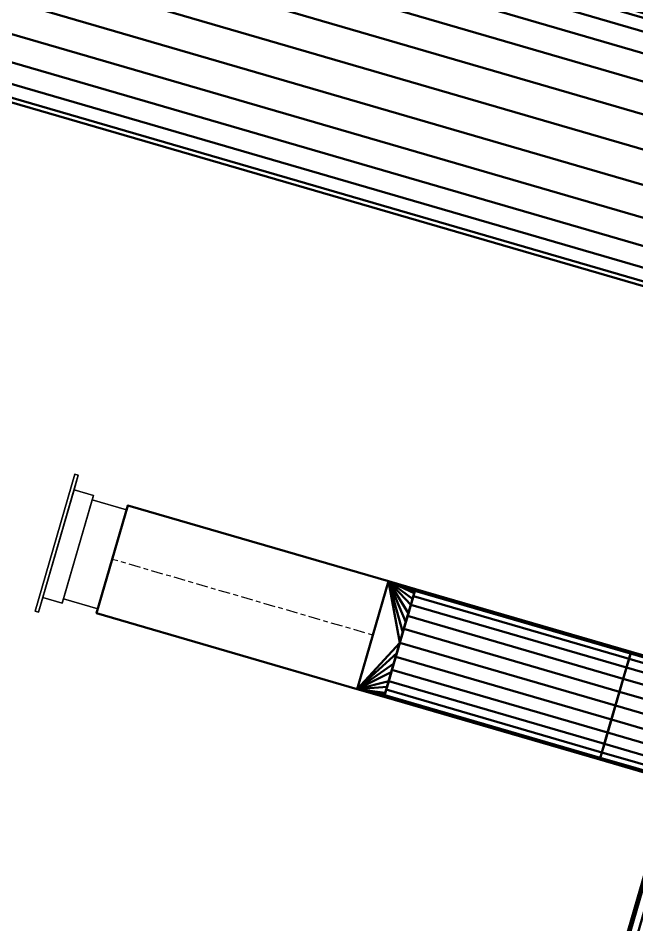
# Model space of a CAD drawing. Header units: inches. Extents: x -1654 to 1344, y -1538 to 36.
# Drawn here: x -189.6 to -156.54, y -416.73 to -368.29 of the extents above; entities that cross this region are included whole.
import ezdxf

# ---------------------------------------------------------------- set-up
doc = ezdxf.new("R2010")
doc.units = ezdxf.units.IN
doc.header["$MEASUREMENT"] = 0
doc.linetypes.add('Center', pattern=[1.25, 0.25, -0.1875, 0.625, -0.1875])
for name, color, linetype, lineweight in [('M-HVAC-CDFF', 3, 'Continuous', 30), ('M-HVAC-CDFF-SA', 3, 'Continuous', 30), ('M-HVAC-DUCT', 1, 'Center', 30), ('M-HVAC-DUCT-RA', 1, 'Continuous', 50), ('M-HVAC-DUCT-SA', 1, 'Continuous', 50)]:
    doc.layers.add(name, color=color, linetype=linetype, lineweight=lineweight)

# ---------------------------------------------------------------- blocks, each defined once
blk = doc.blocks.new('Round Takeoff - Standard-838112-_3D_')
at = {"layer": 'M-HVAC-DUCT', "color": 8, "linetype": 'Continuous', "lineweight": 50}
mesh = blk.add_polyface(dxfattribs=at)
corners = [(-1.594, 0, 3), (-1.594, 0.776, 2.898), (-1.594, 1.5, 2.598), (-1.594, 2.121, 2.121), (-1.594, 2.598, 1.5), (-1.594, 2.898, 0.776), (-1.594, 3), (-1.594, 2.898, -0.776), (-1.594, 2.598, -1.5), (-1.594, 2.121, -2.121), (-1.594, 1.5, -2.598), (-1.594, 0.776, -2.898), (-1.594, 0, -3), (-1.594, -0.776, -2.898), (-1.594, -1.5, -2.598), (-1.594, -2.121, -2.121), (-1.594, -2.598, -1.5), (-1.594, -2.898, -0.776), (-1.594, -3), (-1.594, -2.898, 0.776), (-1.594, -2.598, 1.5), (-1.594, -2.121, 2.121), (-1.594, -1.5, 2.598), (-1.594, -0.776, 2.898)]
mesh.append_faces([[corners[k] for k in face] for face in [(14, 20, 21)]], dxfattribs={"vtx0": -1, "vtx2": -1, "color": 8})
mesh.append_faces([[corners[k] for k in face] for face in [(21, 12, 13, 14), (12, 5, 6, 7), (12, 23, 0, 1)]], dxfattribs={"vtx0": -1, "vtx3": -1, "color": 8})
mesh.append_faces([[corners[k] for k in face] for face in [(9, 10, 7, 8)]], dxfattribs={"vtx1": -1, "color": 8})
mesh.append_faces([[corners[k] for k in face] for face in [(15, 16, 20, 14), (22, 23, 12, 21), (4, 5, 12, 3), (2, 3, 12, 1)]], dxfattribs={"vtx1": -1, "vtx2": -1, "color": 8})
mesh.append_faces([[corners[k] for k in face] for face in [(16, 17, 19, 20)]], dxfattribs={"vtx1": -1, "vtx3": -1, "color": 8})
mesh.append_faces([[corners[k] for k in face] for face in [(17, 18, 19)]], dxfattribs={"vtx2": -1, "color": 8})
mesh.append_faces([[corners[k] for k in face] for face in [(10, 11, 12, 7)]], dxfattribs={"vtx2": -1, "vtx3": -1, "color": 8})
mesh = blk.add_polyface(dxfattribs=at)
corners = [(-1.594, 3), (0, 3), (0, 2.898, -0.776), (0, 2.598, -1.5), (0, 2.121, -2.121), (0, 1.5, -2.598), (0, 0.776, -2.898), (0, 0, -3), (-1.594, 0, -3), (-1.594, 0.776, -2.898), (-1.594, 1.5, -2.598), (-1.594, 2.121, -2.121), (-1.594, 2.598, -1.5), (-1.594, 2.898, -0.776)]
mesh.append_faces([[corners[k] for k in face] for face in [(5, 6, 9, 10), (10, 11, 4, 5), (2, 3, 12, 13), (11, 12, 3, 4)]], dxfattribs={"vtx1": -1, "vtx3": -1, "color": 8})
mesh.append_faces([[corners[k] for k in face] for face in [(0, 1, 2, 13)]], dxfattribs={"vtx2": -1, "color": 8})
mesh.append_faces([[corners[k] for k in face] for face in [(6, 7, 8, 9)]], dxfattribs={"vtx3": -1, "color": 8})
mesh = blk.add_polyface(dxfattribs=at)
corners = [(-1.594, 0, 3), (0, 0, 3), (0, 0.776, 2.898), (0, 1.5, 2.598), (0, 2.121, 2.121), (0, 2.598, 1.5), (0, 2.898, 0.776), (0, 3), (-1.594, 3), (-1.594, 2.898, 0.776), (-1.594, 2.598, 1.5), (-1.594, 2.121, 2.121), (-1.594, 1.5, 2.598), (-1.594, 0.776, 2.898)]
mesh.append_faces([[corners[k] for k in face] for face in [(1, 2, 13, 0)]], dxfattribs={"vtx1": -1, "color": 8})
mesh.append_faces([[corners[k] for k in face] for face in [(5, 6, 9, 10), (10, 11, 4, 5), (2, 3, 12, 13), (11, 12, 3, 4)]], dxfattribs={"vtx1": -1, "vtx3": -1, "color": 8})
mesh.append_faces([[corners[k] for k in face] for face in [(6, 7, 8, 9)]], dxfattribs={"vtx3": -1, "color": 8})
mesh = blk.add_polyface(dxfattribs=at)
corners = [(4, 0, -3), (0, 0, -3), (0, 0.776, -2.898), (0, 1.5, -2.598), (0, 2.121, -2.121), (0, 2.598, -1.5), (0, 2.898, -0.776), (0, 3), (4, 3), (4, 2.898, -0.776), (4, 2.598, -1.5), (4, 2.121, -2.121), (4, 1.5, -2.598), (4, 0.776, -2.898)]
mesh.append_faces([[corners[k] for k in face] for face in [(2, 13, 0, 1)]], dxfattribs={"vtx0": -1, "color": 8})
mesh.append_faces([[corners[k] for k in face] for face in [(3, 12, 13, 2), (12, 3, 4, 11), (6, 9, 10, 5), (11, 4, 5, 10)]], dxfattribs={"vtx0": -1, "vtx2": -1, "color": 8})
mesh.append_faces([[corners[k] for k in face] for face in [(7, 8, 9, 6)]], dxfattribs={"vtx2": -1, "color": 8})
mesh = blk.add_polyface(dxfattribs=at)
corners = [(4, 3), (0, 3), (0, 2.898, 0.776), (0, 2.598, 1.5), (0, 2.121, 2.121), (0, 1.5, 2.598), (0, 0.776, 2.898), (0, 0, 3), (4, 0, 3), (4, 0.776, 2.898), (4, 1.5, 2.598), (4, 2.121, 2.121), (4, 2.598, 1.5), (4, 2.898, 0.776)]
mesh.append_faces([[corners[k] for k in face] for face in [(2, 13, 0, 1)]], dxfattribs={"vtx0": -1, "color": 8})
mesh.append_faces([[corners[k] for k in face] for face in [(3, 12, 13, 2), (12, 3, 4, 11), (6, 9, 10, 5), (11, 4, 5, 10)]], dxfattribs={"vtx0": -1, "vtx2": -1, "color": 8})
mesh.append_faces([[corners[k] for k in face] for face in [(7, 8, 9, 6)]], dxfattribs={"vtx2": -1, "color": 8})
mesh = blk.add_polyface(dxfattribs=at)
corners = [(4, 0, 3), (4, -0.776, 2.898), (4, -1.5, 2.598), (4, -2.121, 2.121), (4, -2.598, 1.5), (4, -2.898, 0.776), (4, -3), (4, -2.898, -0.776), (4, -2.598, -1.5), (4, -2.121, -2.121), (4, -1.5, -2.598), (4, -0.776, -2.898), (4, 0, -3), (4, 0.776, -2.898), (4, 1.5, -2.598), (4, 2.121, -2.121), (4, 2.598, -1.5), (4, 2.898, -0.776), (4, 3), (4, 2.898, 0.776), (4, 2.598, 1.5), (4, 2.121, 2.121), (4, 1.5, 2.598), (4, 0.776, 2.898)]
mesh.append_faces([[corners[k] for k in face] for face in [(17, 14, 15, 16)]], dxfattribs={"vtx0": -1, "color": 8})
mesh.append_faces([[corners[k] for k in face] for face in [(5, 7, 8, 4)]], dxfattribs={"vtx0": -1, "vtx2": -1, "color": 8})
mesh.append_faces([[corners[k] for k in face] for face in [(4, 8, 9, 10), (12, 1, 2, 3), (12, 19, 20, 21), (12, 21, 22, 23)]], dxfattribs={"vtx0": -1, "vtx3": -1, "color": 8})
mesh.append_faces([[corners[k] for k in face] for face in [(11, 12, 4, 10), (18, 19, 12, 17), (3, 4, 12), (0, 1, 12, 23)]], dxfattribs={"vtx1": -1, "vtx2": -1, "color": 8})
mesh.append_faces([[corners[k] for k in face] for face in [(5, 6, 7)]], dxfattribs={"vtx2": -1, "color": 8})
mesh.append_faces([[corners[k] for k in face] for face in [(12, 13, 14, 17)]], dxfattribs={"vtx2": -1, "vtx3": -1, "color": 8})
mesh = blk.add_polyface(dxfattribs=at)
corners = [(-1.594, -3), (0, -3), (0, -2.898, 0.776), (0, -2.598, 1.5), (0, -2.121, 2.121), (0, -1.5, 2.598), (0, -0.776, 2.898), (0, 0, 3), (-1.594, 0, 3), (-1.594, -0.776, 2.898), (-1.594, -1.5, 2.598), (-1.594, -2.121, 2.121), (-1.594, -2.598, 1.5), (-1.594, -2.898, 0.776)]
mesh.append_faces([[corners[k] for k in face] for face in [(1, 2, 13, 0)]], dxfattribs={"vtx1": -1, "color": 8})
mesh.append_faces([[corners[k] for k in face] for face in [(5, 6, 9, 10), (10, 11, 4, 5), (2, 3, 12, 13), (11, 12, 3, 4)]], dxfattribs={"vtx1": -1, "vtx3": -1, "color": 8})
mesh.append_faces([[corners[k] for k in face] for face in [(6, 7, 8, 9)]], dxfattribs={"vtx3": -1, "color": 8})
mesh = blk.add_polyface(dxfattribs=at)
corners = [(-1.594, 0, -3), (0, 0, -3), (0, -0.776, -2.898), (0, -1.5, -2.598), (0, -2.121, -2.121), (0, -2.598, -1.5), (0, -2.898, -0.776), (0, -3), (-1.594, -3), (-1.594, -2.898, -0.776), (-1.594, -2.598, -1.5), (-1.594, -2.121, -2.121), (-1.594, -1.5, -2.598), (-1.594, -0.776, -2.898)]
mesh.append_faces([[corners[k] for k in face] for face in [(4, 11, 12, 3)]], dxfattribs={"vtx0": -1, "vtx2": -1, "color": 8})
mesh.append_faces([[corners[k] for k in face] for face in [(5, 6, 9, 10), (10, 11, 4, 5), (2, 3, 12, 13)]], dxfattribs={"vtx1": -1, "vtx3": -1, "color": 8})
mesh.append_faces([[corners[k] for k in face] for face in [(0, 1, 2, 13)]], dxfattribs={"vtx2": -1, "color": 8})
mesh.append_faces([[corners[k] for k in face] for face in [(6, 7, 8, 9)]], dxfattribs={"vtx3": -1, "color": 8})
mesh = blk.add_polyface(dxfattribs=at)
corners = [(4, 0, 3), (0, 0, 3), (0, -0.776, 2.898), (0, -1.5, 2.598), (0, -2.121, 2.121), (0, -2.598, 1.5), (0, -2.898, 0.776), (0, -3), (4, -3), (4, -2.898, 0.776), (4, -2.598, 1.5), (4, -2.121, 2.121), (4, -1.5, 2.598), (4, -0.776, 2.898)]
mesh.append_faces([[corners[k] for k in face] for face in [(2, 13, 0, 1)]], dxfattribs={"vtx0": -1, "color": 8})
mesh.append_faces([[corners[k] for k in face] for face in [(3, 12, 13, 2), (12, 3, 4, 11), (6, 9, 10, 5), (11, 4, 5, 10)]], dxfattribs={"vtx0": -1, "vtx2": -1, "color": 8})
mesh.append_faces([[corners[k] for k in face] for face in [(7, 8, 9, 6)]], dxfattribs={"vtx2": -1, "color": 8})
mesh = blk.add_polyface(dxfattribs=at)
corners = [(4, -3), (0, -3), (0, -2.898, -0.776), (0, -2.598, -1.5), (0, -2.121, -2.121), (0, -1.5, -2.598), (0, -0.776, -2.898), (0, 0, -3), (4, 0, -3), (4, -0.776, -2.898), (4, -1.5, -2.598), (4, -2.121, -2.121), (4, -2.598, -1.5), (4, -2.898, -0.776)]
mesh.append_faces([[corners[k] for k in face] for face in [(3, 12, 13, 2), (12, 3, 4, 11), (6, 9, 10, 5), (11, 4, 5, 10)]], dxfattribs={"vtx0": -1, "vtx2": -1, "color": 8})
mesh.append_faces([[corners[k] for k in face] for face in [(7, 8, 9, 6)]], dxfattribs={"vtx2": -1, "color": 8})
mesh.append_faces([[corners[k] for k in face] for face in [(13, 0, 1, 2)]], dxfattribs={"vtx3": -1, "color": 8})
blk = doc.blocks.new('Rectangular to Round Transition - Angle - 45 Degree-889927-_3D_')
at = {"layer": 'M-HVAC-DUCT', "color": 8, "linetype": 'Continuous', "lineweight": 50}
mesh = blk.add_polyface(dxfattribs=at)
corners = [(0, -3, 3), (0, 3, 3), (0, 3, -3), (0, -3, -3)]
mesh.append_faces([[corners[k] for k in face] for face in [(0, 1, 2, 3)]], dxfattribs={"color": 8})
mesh = blk.add_polyface(dxfattribs=at)
corners = [(0, -3, -3), (0, 3, -3), (1.5, 0, -3)]
mesh.append_faces([[corners[k] for k in face] for face in [(0, 1, 2)]], dxfattribs={"color": 8})
mesh = blk.add_polyface(dxfattribs=at)
corners = [(1.5, 3), (1.5, 2.772, -1.148), (1.5, 2.121, -2.121), (1.5, 1.148, -2.772), (1.5, 0, -3), (0, 3, -3), (0, 3, -3), (0, 3, -3), (0, 3, -3), (0, 3, -3), (0, 3, -3), (0, 3, -3), (0, 3, -3), (0, 3, -3), (0, 3, -3), (1.5, 1.635, -2.446), (1.5, 0.574, -2.886), (1.5, 2.446, -1.635), (1.5, 2.886, -0.574)]
mesh.append_faces([[corners[k] for k in face] for face in [(15, 3, 8), (6, 16, 4), (16, 7, 3), (15, 9, 2), (11, 1, 17), (2, 10, 17), (13, 0, 18), (1, 12, 18)]], dxfattribs={"color": 8})
mesh = blk.add_polyface(dxfattribs=at)
corners = [(0, 3, -3), (0, 3, 3), (1.5, 3)]
mesh.append_faces([[corners[k] for k in face] for face in [(0, 1, 2)]], dxfattribs={"color": 8})
mesh = blk.add_polyface(dxfattribs=at)
corners = [(1.5, 0, 3), (1.5, 1.148, 2.772), (1.5, 2.121, 2.121), (1.5, 2.772, 1.148), (1.5, 3), (0, 3, 3), (0, 3, 3), (0, 3, 3), (0, 3, 3), (0, 3, 3), (0, 3, 3), (0, 3, 3), (0, 3, 3), (0, 3, 3), (0, 3, 3), (1.5, 2.446, 1.635), (1.5, 2.886, 0.574), (1.5, 1.635, 2.446), (1.5, 0.574, 2.886)]
mesh.append_faces([[corners[k] for k in face] for face in [(15, 3, 8), (6, 16, 4), (16, 7, 3), (15, 9, 2), (11, 1, 17), (2, 10, 17), (13, 0, 18), (1, 12, 18)]], dxfattribs={"color": 8})
mesh = blk.add_polyface(dxfattribs=at)
corners = [(0, 3, 3), (0, -3, 3), (1.5, 0, 3)]
mesh.append_faces([[corners[k] for k in face] for face in [(0, 1, 2)]], dxfattribs={"color": 8})
mesh = blk.add_polyface(dxfattribs=at)
corners = [(1.5, 0, 3), (1.5, -1.148, 2.772), (1.5, -2.121, 2.121), (1.5, -2.772, 1.148), (1.5, -3), (1.5, -2.772, -1.148), (1.5, -2.121, -2.121), (1.5, -1.148, -2.772), (1.5, 0, -3), (1.5, 1.148, -2.772), (1.5, 2.121, -2.121), (1.5, 2.772, -1.148), (1.5, 3), (1.5, 2.772, 1.148), (1.5, 2.121, 2.121), (1.5, 1.148, 2.772)]
mesh.append_faces([[corners[k] for k in face] for face in [(5, 2, 3, 4)]], dxfattribs={"vtx0": -1, "color": 8})
mesh.append_faces([[corners[k] for k in face] for face in [(6, 2, 5)]], dxfattribs={"vtx0": -1, "vtx1": -1, "color": 8})
mesh.append_faces([[corners[k] for k in face] for face in [(0, 8, 9)]], dxfattribs={"vtx0": -1, "vtx2": -1, "color": 8})
mesh.append_faces([[corners[k] for k in face] for face in [(12, 13, 11)]], dxfattribs={"vtx1": -1, "color": 8})
mesh.append_faces([[corners[k] for k in face] for face in [(15, 0, 9, 14), (9, 10, 14)]], dxfattribs={"vtx1": -1, "vtx2": -1, "color": 8})
mesh.append_faces([[corners[k] for k in face] for face in [(1, 2, 6, 7), (0, 1, 7, 8), (13, 14, 10, 11)]], dxfattribs={"vtx1": -1, "vtx3": -1, "color": 8})
mesh = blk.add_polyface(dxfattribs=at)
corners = [(1.5, -3), (1.5, -2.772, 1.148), (1.5, -2.121, 2.121), (1.5, -1.148, 2.772), (1.5, 0, 3), (0, -3, 3), (0, -3, 3), (0, -3, 3), (0, -3, 3), (0, -3, 3), (0, -3, 3), (0, -3, 3), (0, -3, 3), (0, -3, 3), (0, -3, 3), (1.5, -1.635, 2.446), (1.5, -0.574, 2.886), (1.5, -2.446, 1.635), (1.5, -2.886, 0.574)]
mesh.append_faces([[corners[k] for k in face] for face in [(15, 3, 8), (6, 16, 4), (16, 7, 3), (15, 9, 2), (11, 1, 17), (2, 10, 17), (13, 0, 18), (1, 12, 18)]], dxfattribs={"color": 8})
mesh = blk.add_polyface(dxfattribs=at)
corners = [(1.5, 0, -3), (1.5, -1.148, -2.772), (1.5, -2.121, -2.121), (1.5, -2.772, -1.148), (1.5, -3), (0, -3, -3), (0, -3, -3), (0, -3, -3), (0, -3, -3), (0, -3, -3), (0, -3, -3), (0, -3, -3), (0, -3, -3), (0, -3, -3), (0, -3, -3), (1.5, -2.446, -1.635), (1.5, -2.886, -0.574), (1.5, -1.635, -2.446), (1.5, -0.574, -2.886)]
mesh.append_faces([[corners[k] for k in face] for face in [(15, 3, 8), (6, 16, 4), (16, 7, 3), (15, 9, 2), (11, 1, 17), (2, 10, 17), (13, 0, 18), (1, 12, 18)]], dxfattribs={"color": 8})
mesh = blk.add_polyface(dxfattribs=at)
corners = [(0, -3, 3), (0, -3, -3), (1.5, -3)]
mesh.append_faces([[corners[k] for k in face] for face in [(0, 1, 2)]], dxfattribs={"color": 8})
blk = doc.blocks.new('Supply Diffuser - Sidewall - 6 x 6-841217-_3D_')
at = {"layer": 'M-HVAC-CDFF'}
mesh = blk.add_polyface(dxfattribs=at)
corners = [(-2.75, 3, 2.75), (2.75, 3, 2.75), (2.75, 3, -2.75), (-2.75, 3, -2.75)]
mesh.append_faces([[corners[k] for k in face] for face in [(1, 2, 3, 0)]])
mesh = blk.add_polyface(dxfattribs=at)
corners = [(-2.75, 3, 2.75), (-2.75, 3, -2.75), (-2.75, 1.078125, -2.75), (-2.75, 1.078125, 2.75)]
mesh.append_faces([[corners[k] for k in face] for face in [(2, 3, 0, 1)]])
mesh = blk.add_polyface(dxfattribs=at)
corners = [(-2.75, 3, -2.75), (2.75, 3, -2.75), (2.75, 1.078125, -2.75), (-2.75, 1.078125, -2.75)]
mesh.append_faces([[corners[k] for k in face] for face in [(1, 2, 3, 0)]])
mesh = blk.add_polyface(dxfattribs=at)
corners = [(2.75, 3, 2.75), (-2.75, 3, 2.75), (-2.75, 1.078125, 2.75), (2.75, 1.078125, 2.75)]
mesh.append_faces([[corners[k] for k in face] for face in [(1, 2, 3, 0)]])
mesh = blk.add_polyface(dxfattribs=at)
corners = [(2.75, 3, -2.75), (2.75, 3, 2.75), (2.75, 1.078125, 2.75), (2.75, 1.078125, -2.75)]
mesh.append_faces([[corners[k] for k in face] for face in [(2, 3, 0, 1)]])
mesh = blk.add_polyface(dxfattribs=at)
corners = [(-3, 1.078125, 3), (3, 1.078125, 3), (3, 1.078125, -3), (-3, 1.078125, -3), (-2.75, 1.078125, 2.75), (-2.75, 1.078125, -2.75), (2.75, 1.078125, -2.75), (2.75, 1.078125, 2.75)]
mesh.append_faces([[corners[k] for k in face] for face in [(3, 5, 6, 2), (2, 6, 7, 1)]], dxfattribs={"vtx0": -1, "vtx2": -1})
mesh.append_faces([[corners[k] for k in face] for face in [(4, 5, 3, 0), (7, 4, 0, 1)]], dxfattribs={"vtx1": -1, "vtx3": -1})
mesh = blk.add_polyface(dxfattribs=at)
corners = [(-3, 1.078125, 3), (-3, 1.078125, -3), (-3, 0, -3), (-3, 0, 3)]
mesh.append_faces([[corners[k] for k in face] for face in [(2, 3, 0, 1)]])
mesh = blk.add_polyface(dxfattribs=at)
corners = [(-3, 1.078125, -3), (3, 1.078125, -3), (3, 0, -3), (-3, 0, -3)]
mesh.append_faces([[corners[k] for k in face] for face in [(2, 3, 0, 1)]])
mesh = blk.add_polyface(dxfattribs=at)
corners = [(3, 1.078125, 3), (-3, 1.078125, 3), (-3, 0, 3), (3, 0, 3)]
mesh.append_faces([[corners[k] for k in face] for face in [(2, 3, 0, 1)]])
mesh = blk.add_polyface(dxfattribs=at)
corners = [(3, 1.078125, -3), (3, 1.078125, 3), (3, 0, 3), (3, 0, -3)]
mesh.append_faces([[corners[k] for k in face] for face in [(2, 3, 0, 1)]])
mesh = blk.add_polyface(dxfattribs=at)
corners = [(3.8125, 0, 3.8125), (3.8125, 0, -3.8125), (-3.8125, 0, -3.8125), (-3.8125, 0, 3.8125), (-3, 0, 3), (-3, 0, -3), (3, 0, -3), (3, 0, 3)]
mesh.append_faces([[corners[k] for k in face] for face in [(3, 4, 5, 2), (2, 5, 6, 1)]], dxfattribs={"vtx0": -1, "vtx2": -1})
mesh.append_faces([[corners[k] for k in face] for face in [(7, 4, 3, 0), (6, 7, 0, 1)]], dxfattribs={"vtx1": -1, "vtx3": -1})
mesh = blk.add_polyface(dxfattribs=at)
corners = [(-3.8125, -0.1875, 3.8125), (3.8125, -0.1875, 3.8125), (3.8125, 0, 3.8125), (-3.8125, 0, 3.8125)]
mesh.append_faces([[corners[k] for k in face] for face in [(0, 1, 2, 3)]])
mesh = blk.add_polyface(dxfattribs=at)
corners = [(-3.8125, -0.1875, -3.8125), (-3.8125, -0.1875, 3.8125), (-3.8125, 0, 3.8125), (-3.8125, 0, -3.8125)]
mesh.append_faces([[corners[k] for k in face] for face in [(0, 1, 2, 3)]])
mesh = blk.add_polyface(dxfattribs=at)
corners = [(3.8125, -0.1875, -3.8125), (-3.8125, -0.1875, -3.8125), (-3.8125, 0, -3.8125), (3.8125, 0, -3.8125)]
mesh.append_faces([[corners[k] for k in face] for face in [(0, 1, 2, 3)]])
mesh = blk.add_polyface(dxfattribs=at)
corners = [(3.8125, -0.1875, 3.8125), (-3.8125, -0.1875, 3.8125), (-3.8125, -0.1875, -3.8125), (3.8125, -0.1875, -3.8125)]
mesh.append_faces([[corners[k] for k in face] for face in [(2, 3, 0, 1)]])
mesh = blk.add_polyface(dxfattribs=at)
corners = [(3.8125, -0.1875, 3.8125), (3.8125, -0.1875, -3.8125), (3.8125, 0, -3.8125), (3.8125, 0, 3.8125)]
mesh.append_faces([[corners[k] for k in face] for face in [(0, 1, 2, 3)]])

msp = doc.modelspace()

# ---------------------------------------------------------------- linework, layer by layer
at = {"layer": 'M-HVAC-DUCT', "color": 5}
for p, q in [((143.555, -462.444, 1326), (-239.583, -351.06, 1326)), ((143.555, -462.444, 1326), (-239.583, -351.06, 1326)), ((-170.644, -401.246, 1304), (-184.567, -397.199, 1304)), ((-157.681, -405.015, 1304), (-169.204, -401.665, 1304)), ((-157.681, -405.015, 1304), (-169.204, -401.665, 1304)), ((-153.84, -406.132, 1304), (-157.681, -405.015, 1304))]:
    msp.add_line(p, q, dxfattribs=at)

# ---------------------------------------------------------------- block references
at = {"layer": 'M-HVAC-CDFF-SA', "rotation": 253.7901312840834}
msp.add_blockref('Supply Diffuser - Sidewall - 6 x 6-841217-_3D_', (-187.448, -396.361, 1304), dxfattribs=at)
at = {"layer": 'M-HVAC-DUCT-SA', "color": 8, "rotation": 343.7901312840834}
msp.add_blockref('Rectangular to Round Transition - Angle - 45 Degree-889927-_3D_', (-170.644, -401.246, 1304), dxfattribs=at)
at = {"layer": 'M-HVAC-DUCT-SA', "color": 8, "extrusion": (0, 0, -1), "rotation": 16.20986871591659}
msp.add_blockref('Round Takeoff - Standard-838112-_3D_', (153.84, -406.132, -1304), dxfattribs=at)

# ---------------------------------------------------------------- meshes
at = {"layer": 'M-HVAC-DUCT-RA', "color": 8}
mesh = msp.add_polyface(dxfattribs=at)
corners = [(3.555, -377.31, 1321), (4.061, -375.57, 1320.761), (4.532, -373.949, 1320.062), (4.937, -372.557, 1318.95), (5.247, -371.489, 1317.5), (5.442, -370.817, 1315.812), (5.509, -370.588, 1314), (-689.709, -168.479, 1314), (-689.775, -168.708, 1315.812), (-689.971, -169.38, 1317.5), (-690.281, -170.448, 1318.95), (-690.686, -171.84, 1320.062), (-691.157, -173.461, 1320.761), (-691.663, -175.201, 1321)]
mesh.append_faces([[corners[k] for k in face] for face in [(8, 9, 4, 5), (3, 4, 9, 10), (11, 12, 1, 2), (2, 3, 10, 11)]], dxfattribs={"vtx1": -1, "vtx3": -1, "color": 8})
mesh.append_faces([[corners[k] for k in face] for face in [(6, 7, 8, 5)]], dxfattribs={"vtx2": -1, "color": 8})
mesh.append_faces([[corners[k] for k in face] for face in [(12, 13, 0, 1)]], dxfattribs={"vtx3": -1, "color": 8})
mesh = msp.add_polyface(dxfattribs=at)
corners = [(5.509, -370.588, 1314), (5.442, -370.817, 1312.188), (5.247, -371.489, 1310.5), (4.937, -372.557, 1309.05), (4.532, -373.949, 1307.938), (4.061, -375.57, 1307.239), (3.555, -377.31, 1307), (-691.663, -175.201, 1307), (-691.157, -173.461, 1307.239), (-690.686, -171.84, 1307.938), (-690.281, -170.448, 1309.05), (-689.971, -169.38, 1310.5), (-689.775, -168.708, 1312.188), (-689.709, -168.479, 1314)]
mesh.append_faces([[corners[k] for k in face] for face in [(7, 8, 5, 6)]], dxfattribs={"vtx1": -1, "color": 8})
mesh.append_faces([[corners[k] for k in face] for face in [(8, 9, 4, 5), (3, 4, 9, 10), (11, 12, 1, 2), (2, 3, 10, 11)]], dxfattribs={"vtx1": -1, "vtx3": -1, "color": 8})
mesh.append_faces([[corners[k] for k in face] for face in [(12, 13, 0, 1)]], dxfattribs={"vtx3": -1, "color": 8})
mesh = msp.add_polyface(dxfattribs=at)
corners = [(1.601, -384.032, 1314), (1.667, -383.803, 1315.812), (1.863, -383.131, 1317.5), (2.173, -382.063, 1318.95), (2.578, -380.671, 1320.062), (3.049, -379.05, 1320.761), (3.555, -377.31, 1321), (-691.663, -175.201, 1321), (-692.169, -176.94, 1320.761), (-692.64, -178.562, 1320.062), (-693.045, -179.954, 1318.95), (-693.355, -181.022, 1317.5), (-693.55, -181.693, 1315.812), (-693.617, -181.922, 1314)]
mesh.append_faces([[corners[k] for k in face] for face in [(7, 8, 5, 6)]], dxfattribs={"vtx1": -1, "color": 8})
mesh.append_faces([[corners[k] for k in face] for face in [(8, 9, 4, 5), (3, 4, 9, 10), (11, 12, 1, 2), (2, 3, 10, 11)]], dxfattribs={"vtx1": -1, "vtx3": -1, "color": 8})
mesh.append_faces([[corners[k] for k in face] for face in [(12, 13, 0, 1)]], dxfattribs={"vtx3": -1, "color": 8})
mesh = msp.add_polyface(dxfattribs=at)
corners = [(3.555, -377.31, 1307), (3.049, -379.05, 1307.239), (2.578, -380.671, 1307.938), (2.173, -382.063, 1309.05), (1.863, -383.131, 1310.5), (1.667, -383.803, 1312.188), (1.601, -384.032, 1314), (-693.617, -181.922, 1314), (-693.55, -181.693, 1312.188), (-693.355, -181.022, 1310.5), (-693.045, -179.954, 1309.05), (-692.64, -178.562, 1307.938), (-692.169, -176.94, 1307.239), (-691.663, -175.201, 1307)]
mesh.append_faces([[corners[k] for k in face] for face in [(7, 8, 5, 6)]], dxfattribs={"vtx1": -1, "color": 8})
mesh.append_faces([[corners[k] for k in face] for face in [(8, 9, 4, 5), (3, 4, 9, 10), (11, 12, 1, 2), (2, 3, 10, 11)]], dxfattribs={"vtx1": -1, "vtx3": -1, "color": 8})
mesh.append_faces([[corners[k] for k in face] for face in [(12, 13, 0, 1)]], dxfattribs={"vtx3": -1, "color": 8})
at = {"layer": 'M-HVAC-DUCT-SA', "color": 8}
mesh = msp.add_polyface(dxfattribs=at)
corners = [(217.678, -463.725, 1340), (218.175, -462.016, 1339.799), (218.647, -460.392, 1339.208), (219.07, -458.936, 1338.255), (219.424, -457.719, 1336.988), (219.69, -456.804, 1335.471), (219.855, -456.236, 1333.78), (219.911, -456.043, 1332), (-798.8, -159.89, 1332), (-798.856, -160.083, 1333.78), (-799.021, -160.651, 1335.471), (-799.287, -161.566, 1336.988), (-799.641, -162.783, 1338.255), (-800.065, -164.239, 1339.208), (-800.537, -165.863, 1339.799), (-801.034, -167.572, 1340)]
mesh.append_faces([[corners[k] for k in face] for face in [(9, 10, 5, 6), (10, 11, 4, 5), (3, 4, 11, 12), (12, 13, 2, 3), (13, 14, 1, 2)]], dxfattribs={"vtx1": -1, "vtx3": -1, "color": 8})
mesh.append_faces([[corners[k] for k in face] for face in [(7, 8, 9, 6)]], dxfattribs={"vtx2": -1, "color": 8})
mesh.append_faces([[corners[k] for k in face] for face in [(14, 15, 0, 1)]], dxfattribs={"vtx3": -1, "color": 8})
mesh = msp.add_polyface(dxfattribs=at)
corners = [(219.911, -456.043, 1332), (219.855, -456.236, 1330.22), (219.69, -456.804, 1328.529), (219.424, -457.719, 1327.012), (219.07, -458.936, 1325.745), (218.647, -460.392, 1324.792), (218.175, -462.016, 1324.201), (217.678, -463.725, 1324), (-801.034, -167.572, 1324), (-800.537, -165.863, 1324.201), (-800.065, -164.239, 1324.792), (-799.641, -162.783, 1325.745), (-799.287, -161.566, 1327.012), (-799.021, -160.651, 1328.529), (-798.856, -160.083, 1330.22), (-798.8, -159.89, 1332)]
mesh.append_faces([[corners[k] for k in face] for face in [(8, 9, 6, 7)]], dxfattribs={"vtx1": -1, "color": 8})
mesh.append_faces([[corners[k] for k in face] for face in [(9, 10, 5, 6), (10, 11, 4, 5), (3, 4, 11, 12), (12, 13, 2, 3), (13, 14, 1, 2)]], dxfattribs={"vtx1": -1, "vtx3": -1, "color": 8})
mesh.append_faces([[corners[k] for k in face] for face in [(14, 15, 0, 1)]], dxfattribs={"vtx3": -1, "color": 8})
mesh = msp.add_polyface(dxfattribs=at)
corners = [(215.444, -471.407, 1332), (215.5, -471.215, 1333.78), (215.666, -470.647, 1335.471), (215.932, -469.731, 1336.988), (216.285, -468.515, 1338.255), (216.709, -467.059, 1339.208), (217.181, -465.435, 1339.799), (217.678, -463.725, 1340), (-801.034, -167.572, 1340), (-801.53, -169.282, 1339.799), (-802.002, -170.905, 1339.208), (-802.426, -172.362, 1338.255), (-802.78, -173.578, 1336.988), (-803.046, -174.493, 1335.471), (-803.211, -175.062, 1333.78), (-803.267, -175.254, 1332)]
mesh.append_faces([[corners[k] for k in face] for face in [(8, 9, 6, 7)]], dxfattribs={"vtx1": -1, "color": 8})
mesh.append_faces([[corners[k] for k in face] for face in [(9, 10, 5, 6), (10, 11, 4, 5), (3, 4, 11, 12), (12, 13, 2, 3), (13, 14, 1, 2)]], dxfattribs={"vtx1": -1, "vtx3": -1, "color": 8})
mesh.append_faces([[corners[k] for k in face] for face in [(14, 15, 0, 1)]], dxfattribs={"vtx3": -1, "color": 8})
mesh = msp.add_polyface(dxfattribs=at)
corners = [(217.678, -463.725, 1324), (217.181, -465.435, 1324.201), (216.709, -467.059, 1324.792), (216.285, -468.515, 1325.745), (215.932, -469.731, 1327.012), (215.666, -470.647, 1328.529), (215.5, -471.215, 1330.22), (215.444, -471.407, 1332), (-803.267, -175.254, 1332), (-803.211, -175.062, 1330.22), (-803.046, -174.493, 1328.529), (-802.78, -173.578, 1327.012), (-802.426, -172.362, 1325.745), (-802.002, -170.905, 1324.792), (-801.53, -169.282, 1324.201), (-801.034, -167.572, 1324)]
mesh.append_faces([[corners[k] for k in face] for face in [(8, 9, 6, 7)]], dxfattribs={"vtx1": -1, "color": 8})
mesh.append_faces([[corners[k] for k in face] for face in [(9, 10, 5, 6), (10, 11, 4, 5), (3, 4, 11, 12), (12, 13, 2, 3), (13, 14, 1, 2)]], dxfattribs={"vtx1": -1, "vtx3": -1, "color": 8})
mesh.append_faces([[corners[k] for k in face] for face in [(14, 15, 0, 1)]], dxfattribs={"vtx3": -1, "color": 8})
mesh = msp.add_polyface(dxfattribs=at)
corners = [(143.555, -462.444, 1333), (144.061, -460.704, 1332.761), (144.532, -459.083, 1332.062), (144.937, -457.691, 1330.95), (145.248, -456.623, 1329.5), (145.443, -455.951, 1327.812), (145.509, -455.722, 1326), (-237.629, -344.339, 1326), (-237.695, -344.568, 1327.812), (-237.89, -345.239, 1329.5), (-238.201, -346.308, 1330.95), (-238.606, -347.7, 1332.062), (-239.077, -349.321, 1332.761), (-239.583, -351.06, 1333)]
mesh.append_faces([[corners[k] for k in face] for face in [(8, 9, 4, 5), (3, 4, 9, 10), (11, 12, 1, 2), (2, 3, 10, 11)]], dxfattribs={"vtx1": -1, "vtx3": -1, "color": 8})
mesh.append_faces([[corners[k] for k in face] for face in [(6, 7, 8, 5)]], dxfattribs={"vtx2": -1, "color": 8})
mesh.append_faces([[corners[k] for k in face] for face in [(12, 13, 0, 1)]], dxfattribs={"vtx3": -1, "color": 8})
mesh = msp.add_polyface(dxfattribs=at)
corners = [(145.509, -455.722, 1326), (145.443, -455.951, 1324.188), (145.248, -456.623, 1322.5), (144.937, -457.691, 1321.05), (144.532, -459.083, 1319.938), (144.061, -460.704, 1319.239), (143.555, -462.444, 1319), (-239.583, -351.06, 1319), (-239.077, -349.321, 1319.239), (-238.606, -347.7, 1319.938), (-238.201, -346.308, 1321.05), (-237.89, -345.239, 1322.5), (-237.695, -344.568, 1324.188), (-237.629, -344.339, 1326)]
mesh.append_faces([[corners[k] for k in face] for face in [(7, 8, 5, 6)]], dxfattribs={"vtx1": -1, "color": 8})
mesh.append_faces([[corners[k] for k in face] for face in [(8, 9, 4, 5), (3, 4, 9, 10), (11, 12, 1, 2), (2, 3, 10, 11)]], dxfattribs={"vtx1": -1, "vtx3": -1, "color": 8})
mesh.append_faces([[corners[k] for k in face] for face in [(12, 13, 0, 1)]], dxfattribs={"vtx3": -1, "color": 8})
mesh = msp.add_polyface(dxfattribs=at)
corners = [(141.601, -469.166, 1326), (141.668, -468.937, 1327.812), (141.863, -468.265, 1329.5), (142.174, -467.197, 1330.95), (142.578, -465.805, 1332.062), (143.05, -464.184, 1332.761), (143.555, -462.444, 1333), (-239.583, -351.06, 1333), (-240.089, -352.8, 1332.761), (-240.56, -354.421, 1332.062), (-240.965, -355.813, 1330.95), (-241.275, -356.882, 1329.5), (-241.47, -357.553, 1327.812), (-241.537, -357.782, 1326)]
mesh.append_faces([[corners[k] for k in face] for face in [(7, 8, 5, 6)]], dxfattribs={"vtx1": -1, "color": 8})
mesh.append_faces([[corners[k] for k in face] for face in [(8, 9, 4, 5), (3, 4, 9, 10), (11, 12, 1, 2), (2, 3, 10, 11)]], dxfattribs={"vtx1": -1, "vtx3": -1, "color": 8})
mesh.append_faces([[corners[k] for k in face] for face in [(12, 13, 0, 1)]], dxfattribs={"vtx3": -1, "color": 8})
mesh = msp.add_polyface(dxfattribs=at)
corners = [(143.555, -462.444, 1319), (143.05, -464.184, 1319.239), (142.578, -465.805, 1319.938), (142.174, -467.197, 1321.05), (141.863, -468.265, 1322.5), (141.668, -468.937, 1324.188), (141.601, -469.166, 1326), (-241.537, -357.782, 1326), (-241.47, -357.553, 1324.188), (-241.275, -356.882, 1322.5), (-240.965, -355.813, 1321.05), (-240.56, -354.421, 1319.938), (-240.089, -352.8, 1319.239), (-239.583, -351.06, 1319)]
mesh.append_faces([[corners[k] for k in face] for face in [(7, 8, 5, 6)]], dxfattribs={"vtx1": -1, "color": 8})
mesh.append_faces([[corners[k] for k in face] for face in [(8, 9, 4, 5), (3, 4, 9, 10), (11, 12, 1, 2), (2, 3, 10, 11)]], dxfattribs={"vtx1": -1, "vtx3": -1, "color": 8})
mesh.append_faces([[corners[k] for k in face] for face in [(12, 13, 0, 1)]], dxfattribs={"vtx3": -1, "color": 8})
mesh = msp.add_polyface(dxfattribs=at)
corners = [(-160.071, -427.567, 1304), (-159.94, -427.605, 1305.035), (-159.557, -427.717, 1306), (-158.946, -427.894, 1306.828), (-158.151, -428.126, 1307.464), (-157.224, -428.395, 1307.864), (-156.23, -428.684, 1308), (-139.945, -372.667, 1308), (-140.94, -372.378, 1307.864), (-141.866, -372.109, 1307.464), (-142.661, -371.878, 1306.828), (-143.272, -371.7, 1306), (-143.656, -371.589, 1305.035), (-143.786, -371.551, 1304)]
mesh.append_faces([[corners[k] for k in face] for face in [(7, 8, 5, 6)]], dxfattribs={"vtx1": -1, "color": 8})
mesh.append_faces([[corners[k] for k in face] for face in [(8, 9, 4, 5), (3, 4, 9, 10), (11, 12, 1, 2), (2, 3, 10, 11)]], dxfattribs={"vtx1": -1, "vtx3": -1, "color": 8})
mesh.append_faces([[corners[k] for k in face] for face in [(12, 13, 0, 1)]], dxfattribs={"vtx3": -1, "color": 8})
mesh = msp.add_polyface(dxfattribs=at)
corners = [(-156.23, -428.684, 1300), (-157.224, -428.395, 1300.136), (-158.151, -428.126, 1300.536), (-158.946, -427.894, 1301.172), (-159.557, -427.717, 1302), (-159.94, -427.605, 1302.965), (-160.071, -427.567, 1304), (-143.786, -371.551, 1304), (-143.656, -371.589, 1302.965), (-143.272, -371.7, 1302), (-142.661, -371.878, 1301.172), (-141.866, -372.109, 1300.536), (-140.94, -372.378, 1300.136), (-139.945, -372.667, 1300)]
mesh.append_faces([[corners[k] for k in face] for face in [(7, 8, 5, 6)]], dxfattribs={"vtx1": -1, "color": 8})
mesh.append_faces([[corners[k] for k in face] for face in [(8, 9, 4, 5), (3, 4, 9, 10), (11, 12, 1, 2), (2, 3, 10, 11)]], dxfattribs={"vtx1": -1, "vtx3": -1, "color": 8})
mesh.append_faces([[corners[k] for k in face] for face in [(12, 13, 0, 1)]], dxfattribs={"vtx3": -1, "color": 8})
mesh = msp.add_polyface(dxfattribs=at)
corners = [(-185.405, -400.079, 1301), (-185.405, -400.079, 1307), (-183.73, -394.318, 1307), (-183.73, -394.318, 1301)]
mesh.append_faces([[corners[k] for k in face] for face in [(2, 3, 0, 1)]], dxfattribs={"color": 8})
mesh = msp.add_polyface(dxfattribs=at)
corners = [(-169.806, -398.366, 1301), (-171.481, -404.127, 1301), (-185.405, -400.079, 1301), (-183.73, -394.318, 1301)]
mesh.append_faces([[corners[k] for k in face] for face in [(3, 0, 1, 2)]], dxfattribs={"color": 8})
mesh = msp.add_polyface(dxfattribs=at)
corners = [(-171.481, -404.127, 1307), (-169.806, -398.366, 1307), (-183.73, -394.318, 1307), (-185.405, -400.079, 1307)]
mesh.append_faces([[corners[k] for k in face] for face in [(0, 1, 2, 3)]], dxfattribs={"color": 8})
mesh = msp.add_polyface(dxfattribs=at)
corners = [(-169.806, -398.366, 1307), (-169.806, -398.366, 1301), (-183.73, -394.318, 1301), (-183.73, -394.318, 1307)]
mesh.append_faces([[corners[k] for k in face] for face in [(0, 1, 2, 3)]], dxfattribs={"color": 8})
mesh = msp.add_polyface(dxfattribs=at)
corners = [(-171.481, -404.127, 1301), (-169.806, -398.366, 1301), (-169.806, -398.366, 1307), (-171.481, -404.127, 1307)]
mesh.append_faces([[corners[k] for k in face] for face in [(0, 1, 2, 3)]], dxfattribs={"color": 8})
mesh = msp.add_polyface(dxfattribs=at)
corners = [(-168.366, -398.784, 1304), (-168.395, -398.883, 1303.224), (-168.478, -399.17, 1302.5), (-168.611, -399.628, 1301.879), (-168.785, -400.225, 1301.402), (-168.987, -400.92, 1301.102), (-169.204, -401.665, 1301), (-169.42, -402.411, 1301.102), (-169.622, -403.106, 1301.402), (-169.796, -403.702, 1301.879), (-169.929, -404.16, 1302.5), (-170.012, -404.448, 1303.224), (-170.041, -404.546, 1304), (-170.012, -404.448, 1304.776), (-169.929, -404.16, 1305.5), (-169.796, -403.702, 1306.121), (-169.622, -403.106, 1306.598), (-169.42, -402.411, 1306.898), (-169.204, -401.665, 1307), (-168.987, -400.92, 1306.898), (-168.785, -400.225, 1306.598), (-168.611, -399.628, 1306.121), (-168.478, -399.17, 1305.5), (-168.395, -398.883, 1304.776)]
mesh.append_faces([[corners[k] for k in face] for face in [(4, 2, 3), (22, 20, 21), (10, 8, 9), (18, 16, 17), (8, 6, 7)]], dxfattribs={"vtx0": -1, "color": 8})
mesh.append_faces([[corners[k] for k in face] for face in [(4, 8, 20, 0), (16, 20, 8, 12)]], dxfattribs={"vtx0": -1, "vtx1": -1, "vtx2": -1, "vtx3": -1, "color": 8})
mesh.append_faces([[corners[k] for k in face] for face in [(13, 14, 12)]], dxfattribs={"vtx1": -1, "color": 8})
mesh.append_faces([[corners[k] for k in face] for face in [(0, 1, 2, 4), (4, 5, 6, 8), (22, 23, 0, 20), (18, 19, 20, 16), (10, 11, 12, 8), (14, 15, 16, 12)]], dxfattribs={"vtx2": -1, "vtx3": -1, "color": 8})
mesh = msp.add_polyface(dxfattribs=at)
corners = [(-157.681, -405.015, 1307), (-157.464, -404.269, 1306.898), (-157.262, -403.575, 1306.598), (-157.088, -402.978, 1306.121), (-156.955, -402.52, 1305.5), (-156.872, -402.233, 1304.776), (-156.843, -402.134, 1304), (-168.366, -398.784, 1304), (-168.395, -398.883, 1304.776), (-168.478, -399.17, 1305.5), (-168.611, -399.628, 1306.121), (-168.785, -400.225, 1306.598), (-168.987, -400.92, 1306.898), (-169.204, -401.665, 1307)]
mesh.append_faces([[corners[k] for k in face] for face in [(7, 8, 5, 6)]], dxfattribs={"vtx1": -1, "color": 8})
mesh.append_faces([[corners[k] for k in face] for face in [(8, 9, 4, 5), (3, 4, 9, 10), (11, 12, 1, 2), (2, 3, 10, 11)]], dxfattribs={"vtx1": -1, "vtx3": -1, "color": 8})
mesh.append_faces([[corners[k] for k in face] for face in [(12, 13, 0, 1)]], dxfattribs={"vtx3": -1, "color": 8})
mesh = msp.add_polyface(dxfattribs=at)
corners = [(-156.843, -402.134, 1304), (-156.872, -402.233, 1303.224), (-156.955, -402.52, 1302.5), (-157.088, -402.978, 1301.879), (-157.262, -403.575, 1301.402), (-157.464, -404.269, 1301.102), (-157.681, -405.015, 1301), (-169.204, -401.665, 1301), (-168.987, -400.92, 1301.102), (-168.785, -400.225, 1301.402), (-168.611, -399.628, 1301.879), (-168.478, -399.17, 1302.5), (-168.395, -398.883, 1303.224), (-168.366, -398.784, 1304)]
mesh.append_faces([[corners[k] for k in face] for face in [(7, 8, 5, 6)]], dxfattribs={"vtx1": -1, "color": 8})
mesh.append_faces([[corners[k] for k in face] for face in [(8, 9, 4, 5), (3, 4, 9, 10), (11, 12, 1, 2), (2, 3, 10, 11)]], dxfattribs={"vtx1": -1, "vtx3": -1, "color": 8})
mesh.append_faces([[corners[k] for k in face] for face in [(12, 13, 0, 1)]], dxfattribs={"vtx3": -1, "color": 8})
mesh = msp.add_polyface(dxfattribs=at)
corners = [(-171.481, -404.127, 1301), (-171.481, -404.127, 1307), (-185.405, -400.079, 1307), (-185.405, -400.079, 1301)]
mesh.append_faces([[corners[k] for k in face] for face in [(0, 1, 2, 3)]], dxfattribs={"color": 8})
mesh = msp.add_polyface(dxfattribs=at)
corners = [(-158.518, -407.896, 1304), (-158.49, -407.798, 1304.776), (-158.406, -407.51, 1305.5), (-158.273, -407.052, 1306.121), (-158.099, -406.455, 1306.598), (-157.897, -405.761, 1306.898), (-157.681, -405.015, 1307), (-169.204, -401.665, 1307), (-169.42, -402.411, 1306.898), (-169.622, -403.106, 1306.598), (-169.796, -403.702, 1306.121), (-169.929, -404.16, 1305.5), (-170.012, -404.448, 1304.776), (-170.041, -404.546, 1304)]
mesh.append_faces([[corners[k] for k in face] for face in [(7, 8, 5, 6)]], dxfattribs={"vtx1": -1, "color": 8})
mesh.append_faces([[corners[k] for k in face] for face in [(8, 9, 4, 5), (3, 4, 9, 10), (11, 12, 1, 2), (2, 3, 10, 11)]], dxfattribs={"vtx1": -1, "vtx3": -1, "color": 8})
mesh.append_faces([[corners[k] for k in face] for face in [(12, 13, 0, 1)]], dxfattribs={"vtx3": -1, "color": 8})
mesh = msp.add_polyface(dxfattribs=at)
corners = [(-157.681, -405.015, 1301), (-157.897, -405.761, 1301.102), (-158.099, -406.455, 1301.402), (-158.273, -407.052, 1301.879), (-158.406, -407.51, 1302.5), (-158.49, -407.798, 1303.224), (-158.518, -407.896, 1304), (-170.041, -404.546, 1304), (-170.012, -404.448, 1303.224), (-169.929, -404.16, 1302.5), (-169.796, -403.702, 1301.879), (-169.622, -403.106, 1301.402), (-169.42, -402.411, 1301.102), (-169.204, -401.665, 1301)]
mesh.append_faces([[corners[k] for k in face] for face in [(7, 8, 5, 6)]], dxfattribs={"vtx1": -1, "color": 8})
mesh.append_faces([[corners[k] for k in face] for face in [(8, 9, 4, 5), (3, 4, 9, 10), (11, 12, 1, 2), (2, 3, 10, 11)]], dxfattribs={"vtx1": -1, "vtx3": -1, "color": 8})
mesh.append_faces([[corners[k] for k in face] for face in [(12, 13, 0, 1)]], dxfattribs={"vtx3": -1, "color": 8})
mesh = msp.add_polyface(dxfattribs=at)
corners = [(-156.843, -402.134, 1304), (-156.872, -402.233, 1304.776), (-156.955, -402.52, 1305.5), (-157.088, -402.978, 1306.121), (-157.262, -403.575, 1306.598), (-157.464, -404.269, 1306.898), (-157.681, -405.015, 1307), (-157.897, -405.761, 1306.898), (-158.099, -406.455, 1306.598), (-158.273, -407.052, 1306.121), (-158.406, -407.51, 1305.5), (-158.49, -407.798, 1304.776), (-158.518, -407.896, 1304), (-158.49, -407.798, 1303.224), (-158.406, -407.51, 1302.5), (-158.273, -407.052, 1301.879), (-158.099, -406.455, 1301.402), (-157.897, -405.761, 1301.102), (-157.681, -405.015, 1301), (-157.464, -404.269, 1301.102), (-157.262, -403.575, 1301.402), (-157.088, -402.978, 1301.879), (-156.955, -402.52, 1302.5), (-156.872, -402.233, 1303.224)]
mesh.append_faces([[corners[k] for k in face] for face in [(12, 10, 11)]], dxfattribs={"vtx0": -1, "color": 8})
mesh.append_faces([[corners[k] for k in face] for face in [(4, 16, 20, 0), (16, 4, 8, 12)]], dxfattribs={"vtx0": -1, "vtx1": -1, "vtx2": -1, "vtx3": -1, "color": 8})
mesh.append_faces([[corners[k] for k in face] for face in [(23, 0, 22), (3, 4, 2), (5, 6, 4), (17, 18, 16)]], dxfattribs={"vtx1": -1, "color": 8})
mesh.append_faces([[corners[k] for k in face] for face in [(12, 13, 14)]], dxfattribs={"vtx2": -1, "color": 8})
mesh.append_faces([[corners[k] for k in face] for face in [(20, 21, 22, 0), (18, 19, 20, 16), (0, 1, 2, 4), (14, 15, 16, 12), (6, 7, 8, 4), (8, 9, 10, 12)]], dxfattribs={"vtx2": -1, "vtx3": -1, "color": 8})

doc.saveas('drawing.dxf')
